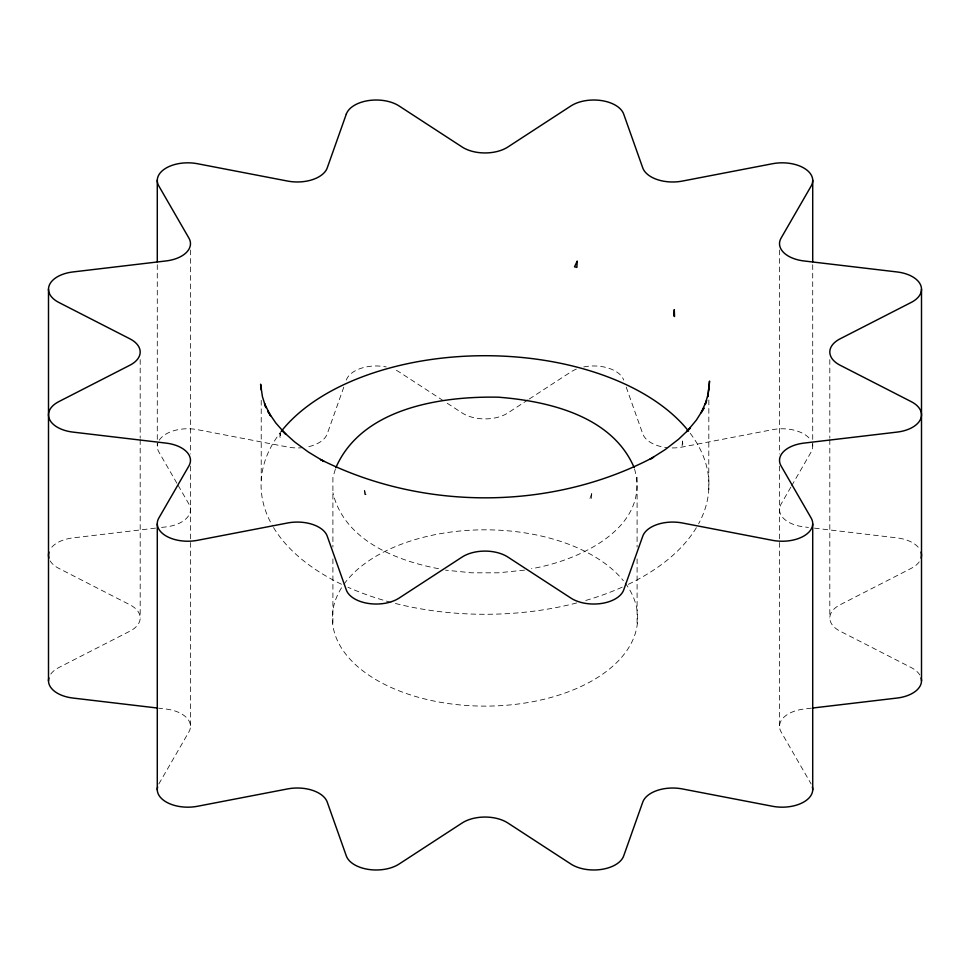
<?xml version="1.0" encoding="UTF-8"?>
<svg xmlns="http://www.w3.org/2000/svg" width="970" height="970" viewBox="0 0 970 970"><rect width="100%" height="100%" fill="white"/><g stroke="black" fill="none" stroke-linecap="round" stroke-linejoin="round"><path stroke-width="0.73" stroke-dasharray="4.85 3.64" d="M634.525 468.91C651.1 527.922 578.253 560.89 531.463 568.687M708.852 399.979L708.767 489.838M280.233 432.705L279.857 436.949L280.803 438.331L280.233 432.705A223.924 129.289 0 0 0 272.546 525.861M335.377 469.189L332.904 477.313L332.904 547.08M343.792 387.139L327.242 433.832A30.543 17.63 0 0 1 305.477 447.291M158.837 783.978L188.907 731.901A30.543 17.63 0 0 0 166.064 709.046L158.546 708.161M790.865 487.122L781.092 504.048A30.543 17.63 0 0 0 803.936 526.892L808.446 527.425M791.617 485.825L811.162 451.971A30.543 17.63 0 0 0 812.181 443.084M528.044 399.822L507.856 412.965A30.543 17.63 0 0 1 462.156 412.965L444.49 401.471M529.305 398.997L570.93 371.898A30.543 17.63 0 0 1 577.89 368.539M155.552 528.129L72.92 537.901A30.543 17.63 0 0 0 50.319 549.178M161.553 527.425L166.064 526.892A30.543 17.63 0 0 0 188.907 504.036L177.631 484.515M811.453 708.161L803.936 709.058A30.543 17.63 0 0 0 781.092 731.901L811.15 783.978M524.515 570.142L498.301 572.809L471.687 572.809L445.485 570.142M814.461 528.141L897.08 537.901A30.543 17.63 0 0 1 919.681 549.178M438.537 568.687C395.627 560.624 343.853 539.732 332.904 492.675M443.229 400.646L399.07 371.898A30.543 17.63 0 0 0 393.214 368.939M176.879 483.218L158.85 451.971A30.543 17.63 0 0 1 157.819 443.072M626.208 387.139L642.758 433.832A30.543 17.63 0 0 0 667.045 447.631M261.221 400.331L261.221 480.162M829.811 359.591L829.811 438.161M829.811 439.677L829.811 617.975M812.714 264.737L812.714 446.067M779.528 250.005L779.528 453.996M779.528 466.085L779.528 726.033M637.096 477.313L637.096 547.08M637.096 558.914L637.096 625.65M332.904 558.914L332.904 625.65M190.472 250.005L190.472 453.996M190.472 466.085L190.472 726.033M157.285 264.737L157.285 446.067M140.189 359.579L140.189 438.149M140.189 439.665L140.189 617.975M625.177 583.055A152.678 88.149 0 0 1 487.219 706.111A152.678 88.149 0 0 1 343.113 585.419M343.95 584.231A152.678 88.149 0 0 1 481.678 529.838A152.678 88.149 0 0 1 623.37 580.715M583.758 366.939A30.543 17.63 0 0 1 623.698 380.058M346.302 380.058A30.543 17.63 0 0 1 386.242 366.939M159.225 440.186A30.543 17.63 0 0 1 197.468 429.661L287.678 447.024A30.543 17.63 0 0 0 301.694 447.752M50.804 674.053A30.543 17.63 0 0 1 58.77 667.578L129.907 631.167A30.543 17.63 0 0 0 129.907 604.783L58.782 568.359A30.543 17.63 0 0 1 50.185 560.951M919.196 561.897A30.543 17.63 0 0 1 911.23 568.359L840.093 604.783A30.543 17.63 0 0 0 840.093 631.167L911.218 667.578A30.543 17.63 0 0 1 919.815 674.987M672.174 447.934A30.543 17.63 0 0 0 682.334 447.024L772.532 429.674A30.543 17.63 0 0 1 810.774 440.186M690.24 433.299A223.924 129.289 0 0 1 698.618 523.776M696.363 527.692A223.924 129.289 0 0 1 627.687 584.631M622.182 587.177A223.924 129.289 0 0 1 582.521 601.376M576.738 602.94A223.924 129.289 0 0 1 392.547 602.746M391.092 602.37A223.924 129.289 0 0 1 348.012 587.262M341.476 584.243A223.924 129.289 0 0 1 273.273 527.086M591.749 493.548L591.445 499.004L589.59 499.526L591.749 493.548M682.553 441.12L682.007 446.733L682.892 445.654L682.553 441.12M365.896 494.7L364.55 494.263L364.223 488.783L365.896 494.7"/><path stroke-width="1.45" d="M708.9 389.746L709.531 381.064L707.906 396.439M707.882 396.669L708.912 386.836M708.221 393.565L705.202 404.563L706.621 400.561L701.128 412.783L703.99 408.043L696.387 420.071L686.796 431.601L690.385 427.976L678.709 439.119L665.238 449.559L650.07 459.21L653.622 457.161C552.015 510.85 422.956 511.141 320.5 459.477L323.956 461.478L308.399 452.056L294.48 441.799L282.355 430.825L285.883 434.402L275.819 423.005L267.708 411.086L270.557 415.791L264.555 403.641L265.889 407.655L262.433 396.682L260.603 384.193L261.221 389.952M335.814 467.782C361.652 408.261 440.538 396.063 498.301 397.191C548.947 401.119 612.143 416.178 634.101 467.504M812.945 707.991L897.08 698.048A30.543 17.63 0 0 0 921.088 677.897M157.043 707.991L72.92 698.048A30.543 17.63 0 0 1 48.912 677.897M921.5 289.121L921.5 680.891M812.714 180.117L812.714 261.718M812.714 523.933L812.714 789.883M157.285 180.117L157.285 261.718M157.285 523.933L157.285 789.883M48.5 289.108L48.5 680.879M157.625 786.888A30.543 17.63 0 0 0 197.468 806.276L287.666 788.913A30.543 17.63 0 0 1 327.242 802.105L346.302 855.892A30.543 17.63 0 0 0 368.321 869.387A30.543 17.63 0 0 0 399.07 864.052L462.144 822.984A30.543 17.63 0 0 1 507.843 822.984L570.93 864.052A30.543 17.63 0 0 0 601.679 869.387A30.543 17.63 0 0 0 623.698 855.892L642.758 802.117A30.543 17.63 0 0 1 682.322 788.925L772.532 806.276A30.543 17.63 0 0 0 812.375 786.888M921.027 552.075A30.543 17.63 0 0 1 921.088 558.053M48.912 558.053A30.543 17.63 0 0 1 48.973 552.075M281.118 431.529A223.924 129.289 0 0 1 484.588 355.711A223.924 129.289 0 0 1 688.53 431.092M577.15 261.282L576.895 267.38L574.507 266.835L577.15 261.282M674.295 309.769L673.774 315.735L674.538 316.511L674.295 309.769M346.302 114.108L327.242 167.883A30.543 17.63 0 0 1 287.678 181.075L197.468 163.724A30.543 17.63 0 0 0 166.222 167.98A30.543 17.63 0 0 0 158.85 186.022L188.907 238.099A30.543 17.63 0 0 1 166.064 260.942L72.92 271.952A30.543 17.63 0 0 0 49.543 284.659A30.543 17.63 0 0 0 58.782 302.422L129.907 338.833A30.543 17.63 0 0 1 129.907 365.217L58.782 401.641A30.543 17.63 0 0 0 49.543 419.392A30.543 17.63 0 0 0 72.92 432.099L166.064 443.108A30.543 17.63 0 0 1 188.907 465.952L158.837 518.029A30.543 17.63 0 0 0 166.222 536.07A30.543 17.63 0 0 0 197.468 540.326L287.666 522.975A30.543 17.63 0 0 1 327.242 536.167L346.302 589.942A30.543 17.63 0 0 0 368.321 603.437A30.543 17.63 0 0 0 399.07 598.102L462.144 557.035A30.543 17.63 0 0 1 507.843 557.035L570.93 598.102A30.543 17.63 0 0 0 601.679 603.437A30.543 17.63 0 0 0 623.698 589.942L642.758 536.167A30.543 17.63 0 0 1 682.322 522.975L772.532 540.338A30.543 17.63 0 0 0 803.778 536.07A30.543 17.63 0 0 0 811.15 518.029L781.092 465.964A30.543 17.63 0 0 1 803.936 443.108L897.08 432.099A30.543 17.63 0 0 0 920.457 419.392A30.543 17.63 0 0 0 911.218 401.641L840.093 365.217A30.543 17.63 0 0 1 840.093 338.833L911.23 302.422A30.543 17.63 0 0 0 920.457 284.659A30.543 17.63 0 0 0 897.08 271.952L803.936 260.954A30.543 17.63 0 0 1 781.092 238.099L811.162 186.022A30.543 17.63 0 0 0 803.778 167.98A30.543 17.63 0 0 0 772.532 163.724L682.334 181.087A30.543 17.63 0 0 1 642.758 167.895L623.698 114.108A30.543 17.63 0 0 0 601.679 100.613A30.543 17.63 0 0 0 570.93 105.948L507.856 147.016A30.543 17.63 0 0 1 462.156 147.016L399.07 105.948A30.543 17.63 0 0 0 368.321 100.613A30.543 17.63 0 0 0 346.302 114.108"/></g></svg>
